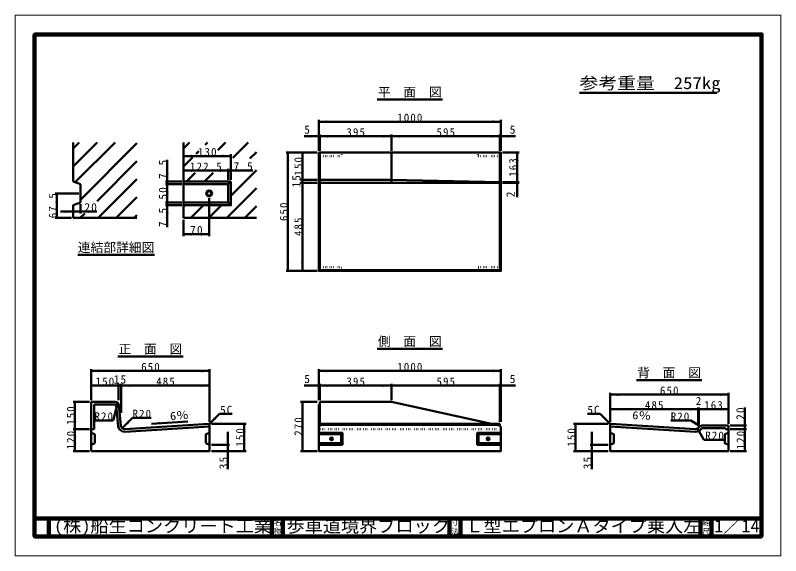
# Model space of a CAD drawing. Units: millimetres, scale not verified, with parts at other scales. Extents: x -2102 to 2102, y -1485 to 1485.
import ezdxf
from ezdxf.enums import TextEntityAlignment as Align

# ---------------------------------------------------------------- set-up
doc = ezdxf.new("R2010")
doc.units = ezdxf.units.MM
doc.header["$LTSCALE"] = 5
doc.linetypes.add('DOTTED', pattern=[1.75, 0.25, -1.5])
doc.layers.add('0-0_V-nasSTD', color=7, linetype='Continuous', lineweight=50)
doc.layers.add('0-1_0', color=7, linetype='Continuous', lineweight=50)
doc.styles.add('ＭＳ ゴシック', font='')
doc.styles.get('ＭＳ ゴシック').set_extended_font_data('MS Gothic')

msp = doc.modelspace()

# ---------------------------------------------------------------- linework, layer by layer
at = {"layer": '0-0_V-nasSTD', "lineweight": 100}
for p, q in [((-1997.5, 1380), (-1997.5, -1380)), ((-1917.5, -1280), (-1917.5, -1380)), ((-692.5, -1280), (-692.5, -1380)), ((-632.5, -1280), (-632.5, -1380)), ((282.5, -1280), (282.5, -1380)), ((342.5, -1280), (342.5, -1380)), ((1662.5, -1280), (1662.5, -1380)), ((1722.5, -1280), (1722.5, -1380)), ((-1997.5, -1380), (1997.5, -1380))]:
    msp.add_line(p, q, dxfattribs=at)
at = {"layer": '0-0_V-nasSTD'}
for p, q in [((-435, 910.121), (-435, 740.121)), ((565, 900.121), (-435, 900.121)), ((565, 910.121), (565, 740.121)), ((-435, 820.121), (-515, 820.121)), ((-435, 820.121), (-430, 820.121)), ((-430, 830.121), (-430, 740.121)), ((-35, 820.121), (-430, 820.121)), ((-35, 830.121), (-35, 740.121)), ((560, 820.121), (-35, 820.121)), ((560, 830.121), (560, 740.121)), ((565, 820.121), (560, 820.121)), ((565, 820.121), (645, 820.121)), ((-1784.294, 786.328), (-1784.294, 571.328)), ((-1784.294, 753.604), (-1751.571, 786.328)), ((-1784.294, 654.609), (-1652.576, 786.328)), ((-1772.866, 567.042), (-1553.581, 786.328)), ((-1744.294, 471.619), (-1434.294, 781.619)), ((-1177.744, 786.328), (-1177.744, 371.328)), ((-1177.744, 753.604), (-1145.02, 786.328)), ((-1046.025, 786.328), (-1059.773, 772.58)), ((-947.031, 786.328), (-989.457, 743.901)), ((-907.888, 701.475), (-823.036, 786.328)), ((-1108.954, 723.399), (-1094.812, 737.541)), ((-917.744, 721.328), (-917.744, 581.328)), ((-813.204, 697.373), (-777.744, 732.624)), ((-615, 730.121), (-445, 730.121)), ((-605, 730.121), (-605, 80.121)), ((-525, 730.121), (-525, 580.121)), ((-430, 730.121), (-430, 80.121)), ((-35, 730.121), (-35, 565.121)), ((560, 730.121), (560, 80.121)), ((665, 730.121), (575, 730.121)), ((655, 730.121), (655, 567.121)), ((-1653.398, 463.521), (-1434.294, 682.624)), ((-1267.744, 691.328), (-1267.744, 571.328)), ((-1177.744, 711.328), (-917.744, 711.328)), ((-1177.744, 654.609), (-1128.097, 704.257)), ((-1177.744, 631.328), (-932.744, 631.328)), ((-932.744, 641.328), (-932.744, 581.328)), ((-932.744, 631.328), (-917.744, 631.328)), ((-917.744, 493.629), (-777.744, 633.629)), ((-917.744, 631.328), (-797.744, 631.328)), ((-1162.031, 571.328), (-1114.102, 619.257)), ((-1063.036, 571.328), (-1015.107, 619.257)), ((-1784.294, 571.328), (-1744.294, 556.328)), ((-1744.294, 556.328), (-1744.294, 456.328)), ((-1646.596, 371.328), (-1434.294, 583.629)), ((-1277.744, 571.328), (-1187.744, 571.328)), ((-1277.744, 556.328), (-1187.744, 556.328)), ((-1267.744, 571.328), (-1267.744, 556.328)), ((-1267.744, 456.328), (-1267.744, 556.328)), ((-1177.744, 571.328), (-917.744, 571.328)), ((-917.744, 571.328), (-932.744, 556.328)), ((-535, 580.121), (-445, 580.121)), ((-535, 565.121), (-445, 565.121)), ((-525, 565.121), (-525, 580.121)), ((-525, 80.121), (-525, 565.121)), ((-435, 580.121), (-35, 580.121)), ((565, 565.121), (-435, 565.121)), ((-35, 580.121), (560, 567.121)), ((665, 567.121), (575, 567.121)), ((665, 565.121), (575, 565.121)), ((655, 565.121), (655, 567.121)), ((655, 565.121), (655, 485.121)), ((-1754.294, 506.328), (-1884.294, 506.328)), ((-1874.294, 506.328), (-1874.294, 371.328)), ((-941.051, 371.328), (-777.744, 534.634)), ((-1547.601, 371.328), (-1434.294, 484.634)), ((-1037.744, 480.328), (-1037.744, 271.328)), ((-1744.294, 456.328), (-1784.294, 441.328)), ((-1784.294, 441.328), (-1784.294, 371.328)), ((-1744.294, 446.328), (-1744.294, 396.328)), ((-1277.744, 456.328), (-1187.744, 456.328)), ((-1277.744, 441.328), (-1187.744, 441.328)), ((-1267.744, 456.328), (-1267.744, 441.328)), ((-1267.744, 441.328), (-1267.744, 321.328)), ((-1177.744, 456.328), (-932.744, 456.328)), ((-1177.744, 431.619), (-1168.036, 441.328)), ((-1139.041, 371.328), (-1069.041, 441.328)), ((-1040.046, 371.328), (-970.046, 441.328)), ((-932.744, 456.328), (-917.744, 441.328)), ((-842.056, 371.328), (-777.744, 435.639)), ((-1854.294, 406.328), (-1784.294, 406.328)), ((-1745.591, 371.328), (-1720.402, 396.516)), ((-1448.606, 371.328), (-1434.294, 385.639)), ((-1794.294, 371.328), (-1884.294, 371.328)), ((-1434.294, 371.328), (-1784.294, 371.328)), ((-1177.744, 371.328), (-777.744, 371.328)), ((-1177.744, 271.328), (-1177.744, 361.328)), ((-1177.744, 281.328), (-1037.744, 281.328)), ((560, 85.121), (-430, 85.121)), ((-615, 80.121), (-445, 80.121)), ((-1685, -459.879), (-1685, -629.879)), ((-1035, -459.879), (-1035, -749.879)), ((-435, -459.879), (-435, -629.879)), ((565, -459.879), (565, -749.879)), ((-1685, -469.879), (-1035, -469.879)), ((565, -469.879), (-435, -469.879)), ((-1535, -539.879), (-1535, -629.879)), ((-1520, -539.879), (-1520, -699.879)), ((-430, -539.879), (-430, -629.879)), ((-35, -539.879), (-35, -629.879)), ((560, -539.879), (560, -749.879)), ((-1685, -549.879), (-1535, -549.879)), ((-1535, -549.879), (-1520, -549.879)), ((-1520, -549.879), (-1035, -549.879)), ((-435, -549.879), (-515, -549.879)), ((-435, -549.879), (-430, -549.879)), ((-35, -549.879), (-430, -549.879)), ((560, -549.879), (-35, -549.879)), ((565, -549.879), (560, -549.879)), ((565, -549.879), (645, -549.879)), ((1165, -589.879), (1165, -749.879)), ((1815, -599.879), (1165, -599.879)), ((1815, -589.879), (1815, -759.879)), ((-1695, -639.879), (-1785, -639.879)), ((-1553.1, -639.879), (-1685, -639.879)), ((-1685, -639.879), (-1685, -909.879)), ((-1670, -654.879), (-1670, -789.879)), ((-1553.1, -654.879), (-1670, -654.879)), ((-1539.68, -645.05), (-1565.562, -741.643)), ((-1548.125, -659.382), (-1536.843, -772.199)), ((-1533.199, -657.889), (-1521.917, -770.706)), ((-535, -639.879), (-445, -639.879)), ((-525, -639.879), (-525, -909.879)), ((-430, -654.879), (-435, -654.879)), ((-35, -639.879), (-430, -639.879)), ((-430, -639.879), (-430, -774.596)), ((-35, -639.879), (514.231, -759.879)), ((1650, -669.879), (1650, -759.879)), ((1652, -669.879), (1652, -759.879)), ((1905, -769.879), (1905, -669.879)), ((-1037.5, -762.379), (-980.931, -705.811)), ((-980.931, -705.811), (-910.931, -705.811)), ((1110.931, -705.811), (1040.931, -705.811)), ((1167.5, -762.379), (1110.931, -705.811)), ((1650, -679.879), (1165, -679.879)), ((1652, -679.879), (1650, -679.879)), ((1815, -679.879), (1652, -679.879)), ((-1667.562, -741.643), (-1565.562, -741.643)), ((-1514.967, -783.957), (-1458.399, -727.388)), ((-1458.399, -727.388), (-1356.399, -727.388)), ((-1354.611, -759.556), (-1155, -747.081)), ((1498.369, -742.427), (1608.369, -742.427)), ((1660.331, -772.427), (1608.369, -742.427)), ((-1695, -789.879), (-1785, -789.879)), ((-1670, -789.879), (-1685, -789.879)), ((-1500.769, -788.677), (-1040, -759.879)), ((-1499.833, -803.648), (-1035, -774.596)), ((-1040, -759.879), (-1035, -764.879)), ((-1025, -759.879), (-835, -759.879)), ((-845, -759.879), (-845, -909.879)), ((560, -759.879), (-435, -759.879)), ((560, -764.879), (-435, -764.879)), ((-430, -774.596), (-435, -774.596)), ((560, -759.879), (560, -774.596)), ((565, -774.596), (560, -774.596)), ((1155, -759.879), (965, -759.879)), ((975, -759.879), (975, -909.879)), ((1170, -759.879), (1165, -764.879)), ((1633.819, -803.897), (1165, -774.596)), ((1634.755, -788.926), (1170, -759.879)), ((1645.222, -786.714), (1680.222, -847.335)), ((1815, -769.879), (1670.1, -769.879)), ((1800, -784.879), (1670.1, -784.879)), ((1800, -789.879), (1800, -784.879)), ((1800, -789.879), (1815, -789.879)), ((1825, -769.879), (1915, -769.879)), ((1825, -789.879), (1915, -789.879)), ((-1685, -809.879), (-1665, -817.379)), ((-1665, -817.379), (-1665, -867.379)), ((-1035, -809.879), (-1055, -817.379)), ((-1055, -817.379), (-1055, -867.379)), ((-935, -804.879), (-935, -874.879)), ((-435, -817.379), (-312.5, -817.379)), ((-312.5, -817.379), (-305, -809.879)), ((-312.5, -867.379), (-312.5, -817.379)), ((442.5, -817.379), (435, -809.879)), ((565, -817.379), (442.5, -817.379)), ((442.5, -867.379), (442.5, -817.379)), ((1065, -804.879), (1065, -874.879)), ((-1685, -874.879), (-1665, -867.379)), ((-1035, -874.879), (-1055, -867.379)), ((-1025, -874.879), (-925, -874.879)), ((-935, -874.879), (-935, -909.879)), ((-435, -867.379), (-312.5, -867.379)), ((-435, -874.879), (-305, -874.879)), ((-312.5, -867.379), (-305, -874.879)), ((442.5, -867.379), (435, -874.879)), ((565, -874.879), (435, -874.879)), ((565, -867.379), (442.5, -867.379)), ((1155, -874.879), (1055, -874.879)), ((1065, -874.879), (1065, -909.879)), ((1680.222, -847.335), (1790.222, -847.335)), ((-1695, -909.879), (-1785, -909.879)), ((-1025, -909.879), (-835, -909.879)), ((-935, -909.879), (-935, -1009.879)), ((-535, -909.879), (-445, -909.879)), ((1155, -909.879), (965, -909.879)), ((1065, -909.879), (1065, -1009.879)), ((1825, -909.879), (1915, -909.879))]:
    msp.add_line(p, q, dxfattribs=at)
at = {"layer": '0-0_V-nasSTD', "linetype": 'DOTTED'}
for p, q in [((-312.5, 710.121), (-305, 730.121)), ((435, 730.121), (442.5, 710.121)), ((-435, 710.121), (-312.5, 710.121)), ((442.5, 710.121), (565, 710.121)), ((-435, 100.121), (-312.5, 100.121)), ((-305, 80.121), (-312.5, 100.121)), ((435, 80.121), (442.5, 100.121)), ((442.5, 100.121), (565, 100.121)), ((565, -789.879), (-435, -789.879)), ((-430, -774.596), (-430, -789.879)), ((514.231, -759.879), (560, -769.879)), ((560, -774.596), (560, -789.879))]:
    msp.add_line(p, q, dxfattribs=at)
at = {"layer": '0-0_V-nasSTD', "lineweight": 18}
for points in [[(-2102.5, -1485), (-2102.5, 1485), (2102.5, 1485), (2102.5, -1485)], [(-2002.5, -1385), (-2002.5, 1385), (2002.5, 1385), (2002.5, -1385)]]:
    msp.add_lwpolyline(points, close=True, dxfattribs=at)
at = {"layer": '0-0_V-nasSTD', "lineweight": 100}
msp.add_lwpolyline([(1997.5, -1380), (1997.5, 1380), (-1997.5, 1380)], dxfattribs=at)
at = {"layer": '0-0_V-nasSTD'}
msp.add_lwpolyline([(-435, 730.121), (-435, 80.121), (565, 80.121), (565, 730.121)], close=True, dxfattribs=at)
for points in [[(-917.744, 571.328), (-917.744, 441.328), (-1177.744, 441.328), (-1177.744, 571.328)], [(-1177.744, 556.328), (-932.744, 556.328), (-932.744, 456.328)], [(-1784.294, 406.328), (-1744.294, 406.328), (-1654.294, 406.328)], [(-1775, -639.879), (-1775, -789.879), (-1775, -909.879)], [(-435, -654.879), (-435, -909.879), (565, -909.879), (565, -774.596)], [(-1685, -909.879), (-1035, -909.879), (-1035, -764.879)], [(1165, -764.879), (1165, -909.879), (1815, -909.879), (1815, -769.879)], [(1905, -769.879), (1905, -789.879), (1905, -909.879)], [(-435, -809.879), (-305, -809.879), (-305, -874.879)], [(565, -809.879), (435, -809.879), (435, -874.879)], [(1165, -809.879), (1185, -817.379), (1185, -867.379), (1165, -874.879)], [(1815, -809.879), (1795, -817.379), (1795, -867.379), (1815, -874.879)]]:
    msp.add_lwpolyline(points, dxfattribs=at)
for centre, radius in [((-1037.744, 506.328), 16), ((-1037.744, 506.328), 12), ((-365, -842.379), 8), ((-365, -842.379), 6), ((495, -842.379), 8), ((495, -842.379), 6)]:
    msp.add_circle(centre, radius, dxfattribs=at)
for centre, radius, start, end in [((-1553.1, -659.879), 20, 5.71059, 90), ((-1553.1, -659.879), 5, 5.71059, 90), ((-1502.017, -768.716), 35, 185.71059, 273.57633), ((-1502.017, -768.716), 20, 185.71059, 273.57633), ((1636.003, -768.965), 35, 266.42367, 328.47662), ((1636.003, -768.965), 20, 266.42367, 328.47662), ((1670.1, -789.879), 20, 90, 148.47663), ((1670.1, -789.879), 5, 90, 148.47662)]:
    msp.add_arc(centre, radius, start, end, dxfattribs=at)
for points in [[(-435, 900.121), (-390, 892.621), (-390, 907.621)], [(520, 892.621), (520, 907.621), (565, 900.121)], [(-480, 812.621), (-480, 827.621), (-435, 820.121)], [(-430, 820.121), (-385, 812.621), (-385, 827.621)], [(-80, 812.621), (-80, 827.621), (-35, 820.121)], [(-35, 820.121), (10, 812.621), (10, 827.621)], [(515, 812.621), (515, 827.621), (560, 820.121)], [(515, 812.621), (515, 827.621), (560, 820.121)], [(565, 820.121), (610, 812.621), (610, 827.621)], [(-1177.744, 711.328), (-1132.744, 703.828), (-1132.744, 718.828)], [(-962.744, 703.828), (-962.744, 718.828), (-917.744, 711.328)], [(-612.5, 685.121), (-605, 730.121), (-597.5, 685.121)], [(-532.5, 685.121), (-525, 730.121), (-517.5, 685.121)], [(647.5, 685.121), (655, 730.121), (662.5, 685.121)], [(-1177.744, 631.328), (-1132.744, 623.828), (-1132.744, 638.828)], [(-977.744, 623.828), (-977.744, 638.828), (-932.744, 631.328)], [(-917.744, 631.328), (-872.744, 623.828), (-872.744, 638.828)], [(-1275.244, 616.328), (-1267.744, 571.328), (-1260.244, 616.328)], [(-532.5, 625.121), (-525, 580.121), (-517.5, 625.121)], [(647.5, 612.121), (655, 567.121), (662.5, 612.121)], [(-1275.244, 511.328), (-1267.744, 556.328), (-1260.244, 511.328)], [(-532.5, 520.121), (-525, 565.121), (-517.5, 520.121)], [(647.5, 520.121), (655, 565.121), (662.5, 520.121)], [(-1881.794, 461.328), (-1874.294, 506.328), (-1866.794, 461.328)], [(-1275.244, 501.328), (-1267.744, 456.328), (-1260.244, 501.328)], [(-1275.244, 396.328), (-1267.744, 441.328), (-1260.244, 396.328)], [(-1881.794, 416.328), (-1874.294, 371.328), (-1866.794, 416.328)], [(-1829.294, 398.828), (-1829.294, 413.828), (-1784.294, 406.328)], [(-1744.294, 406.328), (-1699.294, 398.828), (-1699.294, 413.828)], [(-1177.744, 281.328), (-1132.744, 273.828), (-1132.744, 288.828)], [(-1082.744, 273.828), (-1082.744, 288.828), (-1037.744, 281.328)], [(-612.5, 125.121), (-605, 80.121), (-597.5, 125.121)], [(-532.5, 125.121), (-525, 80.121), (-517.5, 125.121)], [(-1685, -469.879), (-1640, -477.379), (-1640, -462.379)], [(-1080, -477.379), (-1080, -462.379), (-1035, -469.879)], [(-435, -469.879), (-390, -477.379), (-390, -462.379)], [(520, -477.379), (520, -462.379), (565, -469.879)], [(-1685, -549.879), (-1640, -557.379), (-1640, -542.379)], [(-1580, -557.379), (-1580, -542.379), (-1535, -549.879)], [(-1520, -549.879), (-1475, -557.379), (-1475, -542.379)], [(-1080, -557.379), (-1080, -542.379), (-1035, -549.879)], [(-480, -557.379), (-480, -542.379), (-435, -549.879)], [(-430, -549.879), (-385, -557.379), (-385, -542.379)], [(-80, -557.379), (-80, -542.379), (-35, -549.879)], [(-35, -549.879), (10, -557.379), (10, -542.379)], [(515, -557.379), (515, -542.379), (560, -549.879)], [(515, -557.379), (515, -542.379), (560, -549.879)], [(565, -549.879), (610, -557.379), (610, -542.379)], [(1165, -599.879), (1210, -607.379), (1210, -592.379)], [(1770, -607.379), (1770, -592.379), (1815, -599.879)], [(-1782.5, -684.879), (-1775, -639.879), (-1767.5, -684.879)], [(-1558.571, -686.576), (-1544.082, -690.458), (-1539.68, -645.05)], [(-532.5, -684.879), (-525, -639.879), (-517.5, -684.879)], [(1165, -679.879), (1210, -687.379), (1210, -672.379)], [(1605, -687.379), (1605, -672.379), (1650, -679.879)], [(1652, -679.879), (1697, -687.379), (1697, -672.379)], [(1770, -687.379), (1770, -672.379), (1815, -679.879)], [(-1782.5, -744.879), (-1775, -789.879), (-1767.5, -744.879)], [(-1514.967, -783.957), (-1488.451, -746.834), (-1477.844, -757.44)], [(-1354.611, -759.556), (-1310.166, -749.264), (-1309.23, -764.235)], [(-1037.5, -762.379), (-1010.983, -725.256), (-1000.377, -735.863)], [(1130.377, -735.863), (1140.983, -725.256), (1167.5, -762.379)], [(1617.61, -756.423), (1625.11, -743.432), (1660.331, -772.427)], [(1897.5, -724.879), (1905, -769.879), (1912.5, -724.879)], [(-1782.5, -834.879), (-1775, -789.879), (-1767.5, -834.879)], [(-852.5, -804.879), (-845, -759.879), (-837.5, -804.879)], [(967.5, -804.879), (975, -759.879), (982.5, -804.879)], [(1645.222, -786.714), (1661.227, -829.435), (1674.217, -821.935)], [(1897.5, -834.879), (1905, -789.879), (1912.5, -834.879)], [(-942.5, -829.879), (-935, -874.879), (-927.5, -829.879)], [(1057.5, -829.879), (1065, -874.879), (1072.5, -829.879)], [(-1782.5, -864.879), (-1775, -909.879), (-1767.5, -864.879)], [(-852.5, -864.879), (-845, -909.879), (-837.5, -864.879)], [(-532.5, -864.879), (-525, -909.879), (-517.5, -864.879)], [(967.5, -864.879), (975, -909.879), (982.5, -864.879)], [(1897.5, -864.879), (1905, -909.879), (1912.5, -864.879)], [(-942.5, -954.879), (-935, -909.879), (-927.5, -954.879)], [(1057.5, -954.879), (1065, -909.879), (1072.5, -954.879)]]:
    msp.add_solid(points, dxfattribs=at)
at = {"layer": '0-1_0'}
for p, q in [((1752.5, 1059.806), (997, 1059.806)), ((244.5, 1021.887), (-114.5, 1021.887)), ((-1758.767, 168.426), (-1337.507, 168.426)), ((244.5, -348.113), (-114.5, -348.113)), ((-1539.5, -389.879), (-1180.5, -389.879)), ((1669.5, -519.879), (1310.5, -519.879))]:
    msp.add_line(p, q, dxfattribs=at)
at = {"layer": '0-1_0', "lineweight": 100}
msp.add_line((-1997.5, -1280), (1997.5, -1280), dxfattribs=at)

# ---------------------------------------------------------------- texts
at = {"layer": '0-0_V-nasSTD', "style": 'ＭＳ ゴシック'}
for s, height, width, p in [('参考重量\u3000257kg', 65.98, 1.15, (997, 1059.806)), ('(株)船生コンクリート工業', 69.65, 1.05, (-1889.221, -1377.45)), ('歩車道境界ブロック', 69.65, 1.05, (-612.5, -1377.53)), ('Ｌ型エプロンＡタイプ乗入左', 69.65, 1.05, (370, -1377.492)), ('1／14', 69.65, 1.05, (1737.5, -1377.418))]:
    msp.add_text(s, height=height, dxfattribs=dict(at, width=width)).set_placement(p, align=Align.BOTTOM_LEFT)
for s, height, p in [('平\u3000面\u3000図', 51.32, (-110.508, 1021.887)), ('5', 45.82, (-515, 820.121)), ('5', 45.82, (613.75, 820.121)), ('連結部詳細図', 51.32, (-1758.767, 168.426)), ('側\u3000面\u3000図', 51.32, (-110.508, -348.113)), ('正\u3000面\u3000図', 51.32, (-1535.5, -389.879)), ('背\u3000面\u3000図', 51.32, (1314.492, -519.879)), ('5', 45.82, (-515, -549.879)), ('5', 45.82, (613.75, -549.879)), ('2', 43.99, (1636, -669.879)), ('名', 30.79, (-683.518, -1326.001)), ('寸', 30.79, (291.482, -1326.001)), ('縮', 30.79, (1671.482, -1326.001)), ('称', 30.79, (-683.524, -1375.99)), ('法', 30.79, (291.476, -1375.99)), ('尺', 30.79, (1671.476, -1375.99))]:
    msp.add_text(s, height=height, dxfattribs=at).set_placement(p, align=Align.BOTTOM_LEFT)
msp.add_text('2', height=45.82, rotation=90, dxfattribs=at).set_placement((655, 485.121), align=Align.BOTTOM_LEFT)
at = {"layer": '0-0_V-nasSTD', "style": 'ＭＳ ゴシック', "width": 1.15}
for rotation, p in [(3.576, (-1250.813, -753.069)), (356.424, (1285, -747.081))]:
    msp.add_text('6％', height=43.99, rotation=rotation, dxfattribs=at).set_placement(p, align=Align.BOTTOM_LEFT)
at = {"layer": '0-0_V-nasSTD', "attachment_point": 7, "style": 'ＭＳ ゴシック'}
for s, insert, char_height in [('\\T1.2;1000', (-4, 900.121), 43.99), ('\\T1.2;395', (-283.5, 820.121), 43.99), ('\\T1.2;595', (211.5, 820.121), 43.99), ('\\T1.2;130', (-1098.744, 711.328), 43.99), ('\\T1.2;122.5', (-1142.244, 631.328), 43.99), ('\\T1.19;7.5', (-903.494, 631.328), 45.82), ('\\T1.19;20', (-1722.794, 406.328), 45.82), ('\\T1.19;70', (-1141.994, 281.328), 45.82), ('\\T1.2;650', (-1411, -469.879), 43.99), ('\\T1.2;1000', (-4, -469.879), 43.99), ('\\T1.19;15', (-1561.75, -539.879), 45.82), ('\\T1.2;150', (-1661, -549.879), 43.99), ('\\T1.2;485', (-1328.5, -549.879), 43.99), ('\\T1.2;395', (-283.5, -549.879), 43.99), ('\\T1.2;595', (211.5, -549.879), 43.99), ('\\T1.2;650', (1439, -599.879), 43.99), ('\\T1.2;5C', (-976.931, -705.811), 43.99), ('\\T1.2;5C', (1040.931, -705.811), 43.99), ('\\T1.2;485', (1356.5, -679.879), 43.99), ('\\T1.2;163', (1682.5, -679.879), 43.99), ('\\T1.2;R20', (-1667.562, -741.643), 43.99), ('\\T1.2;R20', (-1458.399, -727.388), 43.99), ('\\T1.2;R20', (1498.369, -742.427), 43.99), ('\\T1.2;R20', (1688.222, -847.335), 43.99)]:
    msp.add_mtext(s, dxfattribs=dict(at, insert=insert, char_height=char_height))
at = {"layer": '0-0_V-nasSTD', "attachment_point": 7, "rotation": 90, "style": 'ＭＳ ゴシック'}
for s, insert, char_height in [('\\T1.19;7.5', (-1267.744, 585.578), 45.82), ('\\T1.2;150', (-525, 604.121), 43.99), ('\\T1.2;163', (655, 597.621), 43.99), ('\\T1.19;15', (-535, 538.371), 45.82), ('\\T1.19;50', (-1267.744, 472.078), 45.82), ('\\T1.2;67.5', (-1874.294, 369.828), 43.99), ('\\T1.19;7.5', (-1267.744, 321.328), 45.82), ('\\T1.2;650', (-605, 354.121), 43.99), ('\\T1.2;485', (-525, 271.621), 43.99), ('\\T1.2;150', (-1775, -765.879), 43.99), ('\\T1.19;20', (1905, -738.379), 45.82), ('\\T1.2;270', (-525, -825.879), 43.99), ('\\T1.2;150', (-845, -885.879), 43.99), ('\\T1.2;150', (975, -885.879), 43.99), ('\\T1.2;120', (-1775, -900.879), 43.99), ('\\T1.2;120', (1905, -900.879), 43.99), ('\\T1.19;35', (-935, -1009.879), 45.82), ('\\T1.19;35', (1065, -1009.879), 45.82)]:
    msp.add_mtext(s, dxfattribs=dict(at, insert=insert, char_height=char_height))

doc.saveas('drawing.dxf')
